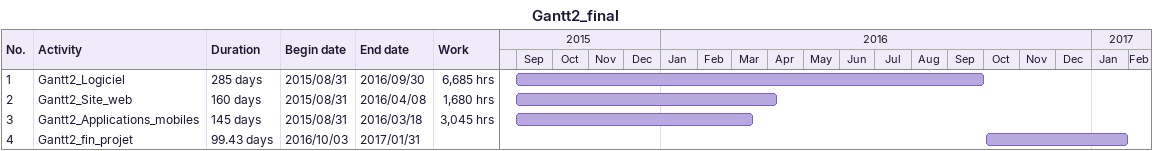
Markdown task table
Gantt2_final

| ID | Task | Duration | Start | Finish | Work (h) |
|---|---|---|---|---|---|
| 1 | Gantt2_Logiciel | 285d | 2015-08-31 | 2016-09-30 | 6685 |
| 2 | Gantt2_Site_web | 160d | 2015-08-31 | 2016-04-08 | 1680 |
| 3 | Gantt2_Applications_mobiles | 145d | 2015-08-31 | 2016-03-18 | 3045 |
| 4 | Gantt2_fin_projet | 99.43d | 2016-10-03 | 2017-01-31 |  |
